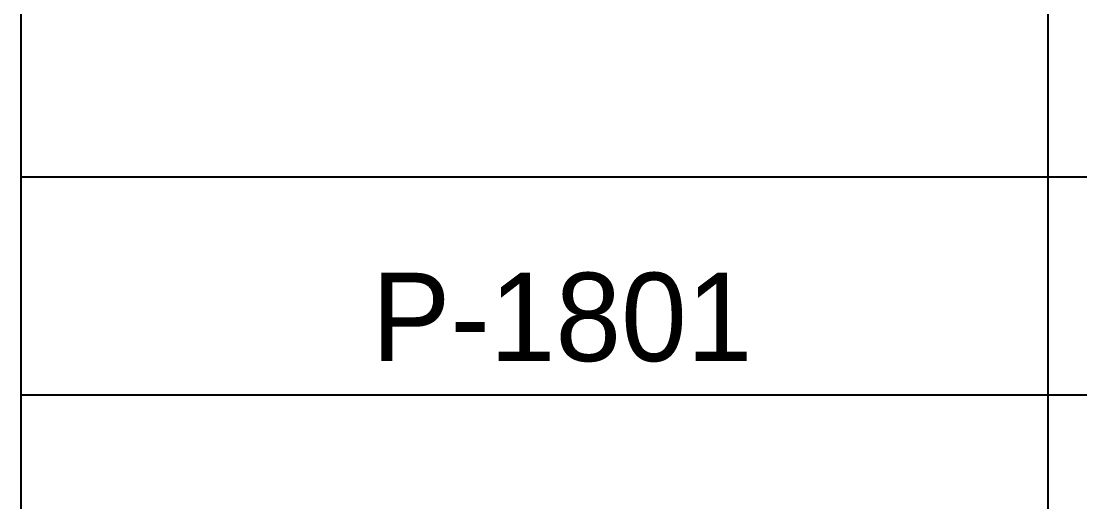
# Model space of a CAD drawing. Extents: x -74 to 94, y -49 to 40.
# Drawn here: x 77.56 to 84.75, y 24.81 to 28.08 of the extents above; entities that cross this region are included whole.
import ezdxf

# ---------------------------------------------------------------- set-up
doc = ezdxf.new("R2010")
doc.units = 0
doc.header["$LTSCALE"] = 100
doc.header["$MEASUREMENT"] = 0
doc.layers.add('FOLHA', color=3, linetype='CONTINUOUS')

msp = doc.modelspace()

# ---------------------------------------------------------------- linework, layer by layer
at = {"layer": 'FOLHA', "linetype": 'CONTINUOUS'}
for p, q in [((77.5615, 4.81), (77.5615, 33.5963)), ((84.5402, 4.81), (84.5402, 33.5963)), ((77.5615, 27.0173), (91.9472, 27.0173)), ((77.5615, 25.5369), (91.9472, 25.5369))]:
    msp.add_line(p, q, dxfattribs=at)

# ---------------------------------------------------------------- texts
msp.add_text('P-1801', height=0.6, dxfattribs=at).set_placement((79.9429, 25.7667))

doc.saveas('drawing.dxf')
